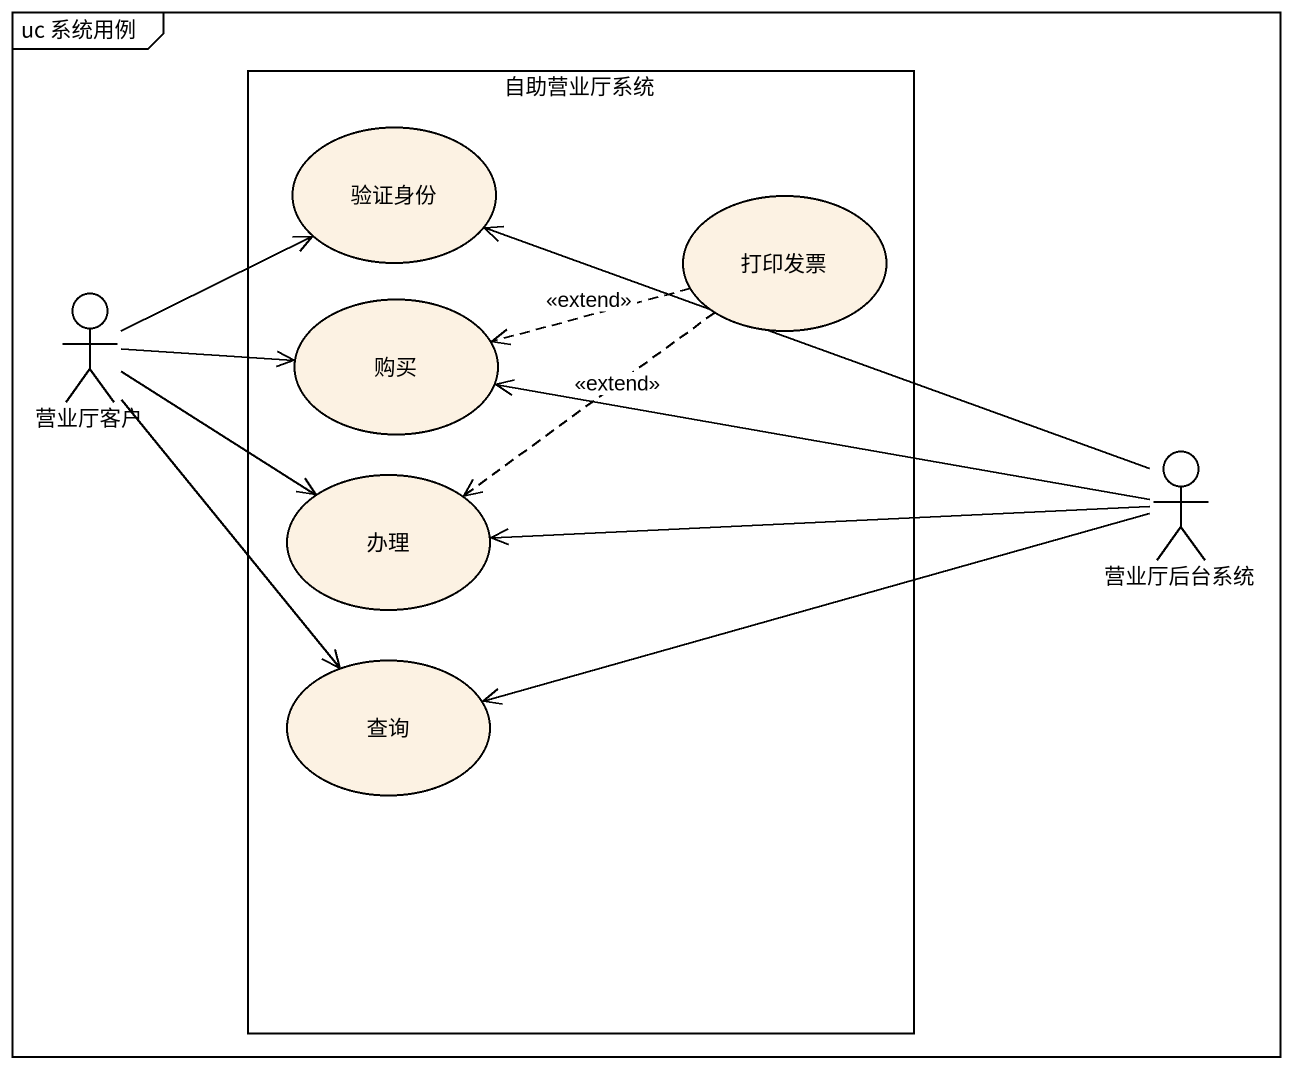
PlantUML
@startuml
mainframe uc 系统用例
rectangle 自助营业厅系统 {
  usecase 验证身份
  usecase 打印发票
  usecase 购买
  usecase 办理
  usecase 查询
}
actor 营业厅客户
actor 营业厅后台系统
打印发票 .left.> 购买 : <<extend>>
打印发票 ..> 办理 : <<extend>>
营业厅客户 -up-> 验证身份
营业厅客户 -right-> 购买
营业厅客户 -right-> 办理
营业厅客户 --> 查询
购买 <-right- 营业厅后台系统
营业厅后台系统 -left-> 验证身份
办理 <-right- 营业厅后台系统
查询 <-right- 营业厅后台系统
@enduml
